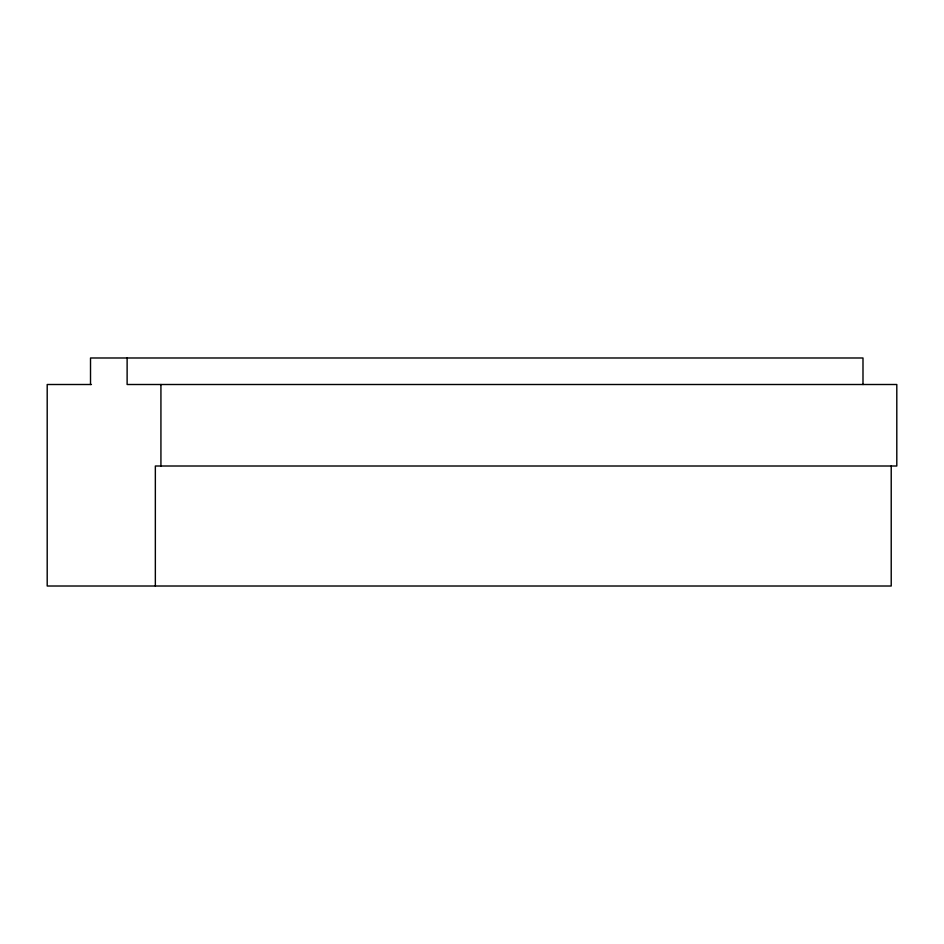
<?xml version="1.0" encoding="UTF-8"?>
<svg xmlns="http://www.w3.org/2000/svg" width="944" height="944" viewBox="0 0 944 944"><rect width="100%" height="100%" fill="white"/><g stroke="black" fill="none" stroke-linecap="round" stroke-linejoin="round"><path stroke-width="1.42" d="M91.438 384.503L47.2 384.503L47.2 586.012L891.219 586.012L891.219 466.006M862.993 384.503L862.993 357.988L90.518 357.988L90.518 384.503M160.928 384.503L160.928 466.006M155.347 586.012L155.347 466.006L896.8 466.006L896.8 384.503L127.121 384.503L127.121 357.988"/></g></svg>
